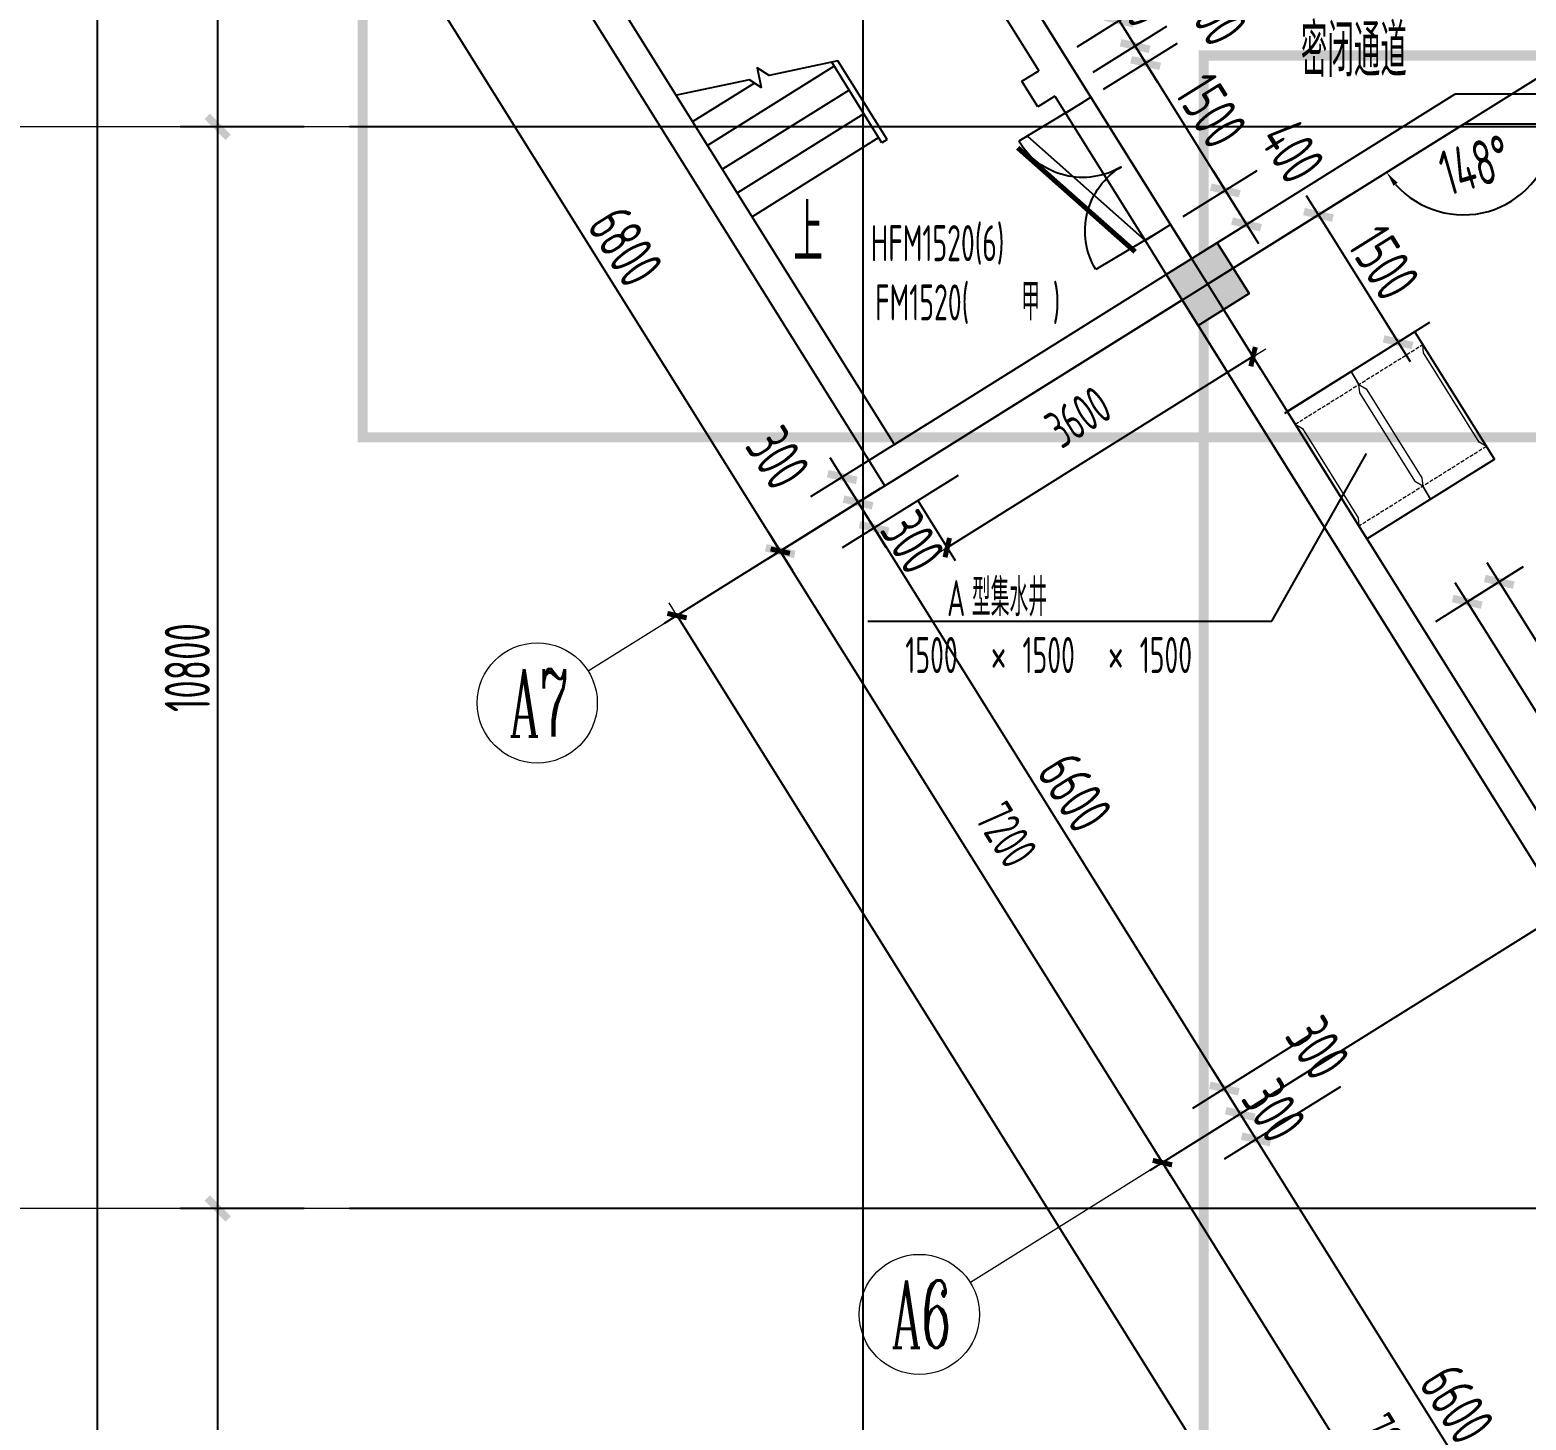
# Model space of a CAD drawing. Extents: x 1596194 to 1987057, y -212608 to 63160.
# Drawn here: x 1635195 to 1650132, y -27804 to -13922 of the extents above; entities that cross this region are included whole.
import ezdxf
from ezdxf.enums import TextEntityAlignment as Align

# ---------------------------------------------------------------- set-up
doc = ezdxf.new("R2010")
doc.units = 0
doc.header["$LTSCALE"] = 100
doc.header["$MEASUREMENT"] = 0
doc.linetypes.add('DASH', pattern=[0.35, 0.25, -0.1])
doc.layers.get('0').update_dxf_attribs({"linetype": 'CONTINUOUS'})
doc.layers.get('DEFPOINTS').update_dxf_attribs({"linetype": 'CONTINUOUS'})
doc.layers.add('AXIS', color=3, linetype='CONTINUOUS', lineweight=9)
for name, color, linetype in [('COLUMN', 1, 'CONTINUOUS'), ('DOTE', 251, 'CONTINUOUS'), ('PUB_DIM', 3, 'CONTINUOUS'), ('PUB_TEXT', 30, 'CONTINUOUS'), ('SOLID_HATCH', 40, 'CONTINUOUS'), ('STAIR', 5, 'CONTINUOUS'), ('WALL', 2, 'CONTINUOUS'), ('WINDOW', 4, 'CONTINUOUS'), ('图层2', 251, 'CONTINUOUS')]:
    doc.layers.add(name, color=color, linetype=linetype)
doc.styles.add('COMPLEX', font='COMPLEX.shx')
doc.styles.add('DIM_FONT', font='SYSZ.shx', dxfattribs={"width": 0.7, "bigfont": 'SYFS.shx'})
doc.dimstyles.new('ANGL150', dxfattribs={"dimscale": 1.5, "dimtxt": 300, "dimasz": 100, "dimexe": 250, "dimexo": 300, "dimgap": 150, "dimtad": 1, "dimdec": 0, "dimzin": 0, "dimdsep": 46, "dimtxsty": 'DIM_FONT', "dimcen": 0.09, "dimclrt": 7, "dimazin": 2, "dimtfac": 1, "dimtdec": 0, "dimtix": 1, "dimtmove": 2, "dimatfit": 3, "dimfxl": 0, "dimtolj": 1, "dimtzin": 0, "dimarcsym": 0})
doc.dimstyles.new('DIMN-200', dxfattribs={"dimtxt": 300, "dimasz": 1, "dimexe": 250, "dimexo": 0, "dimgap": 150, "dimtad": 1, "dimdec": 0, "dimdsep": 46, "dimtxsty": 'DIM_FONT', "dimblk": '_DIMX', "dimcen": 2.5, "dimclrd": 3, "dimclre": 3, "dimclrt": 7, "dimadec": 0, "dimazin": 0, "dimtfac": 1, "dimtdec": 0, "dimtix": 1, "dimtmove": 2, "dimatfit": 3, "dimldrblk": '_DIMX', "dimfxl": 0, "dimtolj": 1, "dimtzin": 0, "dimarcsym": 0})
doc.dimstyles.new('DIMN150', dxfattribs={"dimscale": 1.5, "dimtxt": 300, "dimasz": 1, "dimexe": 250, "dimexo": 300, "dimgap": 30, "dimtad": 1, "dimdec": 0, "dimzin": 0, "dimdsep": 46, "dimtxsty": 'DIM_FONT', "dimblk": 'ARCHTICK', "dimcen": 0.09, "dimclrt": 7, "dimazin": 2, "dimtfac": 1, "dimtdec": 0, "dimtix": 1, "dimtmove": 2, "dimatfit": 3, "dimldrblk": 'DOT', "dimfxl": 0, "dimtolj": 1, "dimtzin": 0, "dimarcsym": 0})

# ---------------------------------------------------------------- blocks, each defined once
blk = doc.blocks.new('_archtick')
blk.add_line((-150, 0), (150, 0))
at = {"const_width": 50}
blk.add_lwpolyline([(-70, -70), (70, 70)], dxfattribs=at)
blk = doc.blocks.new('*D309')
at = {"layer": 'DEFPOINTS', "color": 0}
for p in [(1647341, -15864), (1646328, -16025), (1646540, -16365)]:
    blk.add_point(p, dxfattribs=at)
at = {"layer": 'PUB_DIM', "color": 0, "lineweight": -2}
for p, q in [((1646709, -15787), (1647447, -15326)), ((1647129, -15525), (1647341, -15864)), ((1646921, -16126), (1647659, -15665))]:
    blk.add_line(p, q, dxfattribs=at)
at = {"layer": 'PUB_DIM', "color": 0, "lineweight": -2, "xscale": 1.5, "yscale": 1.5, "zscale": 1.5}
for p, rotation in [((1647129, -15525), 122.0000000001196), ((1647341, -15864), 302.0000000001196)]:
    blk.add_blockref('_archtick', p, dxfattribs=dict(at, rotation=rotation))
at = {"layer": 'PUB_DIM', "color": 7, "insert": (1647798, -15132), "char_height": 450, "attachment_point": 5, "rotation": 302, "style": 'DIM_FONT'}
blk.add_mtext('\\A1;400', dxfattribs=at)
blk = doc.blocks.new('_Dot')
at = {"color": 0, "linetype": 'ByBlock', "lineweight": -2}
blk.add_line((-0.5, 0), (-1, 0), dxfattribs=at)
at = {"color": 0, "linetype": 'ByBlock', "const_width": 0.5}
blk.add_lwpolyline([(-0.25, 0, 1), (0.25, 0, 1)], format="xyb", close=True, dxfattribs=at)
blk = doc.blocks.new('*D310')
at = {"layer": 'DEFPOINTS', "color": 0}
for p in [(1645533, -14753), (1647129, -15525), (1646328, -16025)]:
    blk.add_point(p, dxfattribs=at)
at = {"layer": 'PUB_DIM', "color": 0, "lineweight": -2}
for p, q in [((1645914, -14515), (1646652, -14054)), ((1646334, -14253), (1647129, -15525)), ((1646709, -15787), (1647447, -15326))]:
    blk.add_line(p, q, dxfattribs=at)
at = {"layer": 'PUB_DIM', "color": 0, "lineweight": -2, "xscale": 1.5, "yscale": 1.5, "zscale": 1.5}
for p, rotation in [((1646334, -14253), 122.0000000001202), ((1647129, -15525), 302.0000000001202)]:
    blk.add_blockref('_archtick', p, dxfattribs=dict(at, rotation=rotation))
at = {"layer": 'PUB_DIM', "color": 7, "insert": (1646988, -14728), "char_height": 450, "attachment_point": 5, "rotation": 302, "style": 'DIM_FONT'}
blk.add_mtext('\\A1;1500', dxfattribs=at)
blk = doc.blocks.new('*D311')
at = {"layer": 'DEFPOINTS', "color": 0}
for p in [(1646334, -14253), (1645427, -14584), (1645533, -14753)]:
    blk.add_point(p, dxfattribs=at)
at = {"layer": 'PUB_DIM', "color": 0, "lineweight": -2}
for p, q in [((1645809, -14345), (1646546, -13884)), ((1645914, -14515), (1646652, -14054)), ((1646228, -14083), (1646334, -14253))]:
    blk.add_line(p, q, dxfattribs=at)
at = {"layer": 'PUB_DIM', "color": 0, "lineweight": -2, "xscale": 1.5, "yscale": 1.5, "zscale": 1.5}
for p, rotation in [((1646228, -14083), 122.000000000112), ((1646334, -14253), 302.000000000112)]:
    blk.add_blockref('_archtick', p, dxfattribs=dict(at, rotation=rotation))
at = {"layer": 'PUB_DIM', "color": 7, "insert": (1647032, -13769), "char_height": 450, "attachment_point": 5, "rotation": 302, "style": 'DIM_FONT'}
blk.add_mtext('\\A1;200', dxfattribs=at)
blk = doc.blocks.new('*D312')
at = {"layer": 'DEFPOINTS', "color": 0}
for p in [(1646228, -14083), (1645268, -14329), (1645427, -14584)]:
    blk.add_point(p, dxfattribs=at)
at = {"layer": 'PUB_DIM', "color": 0, "lineweight": -2}
for p, q in [((1645650, -14091), (1646388, -13630)), ((1645809, -14345), (1646546, -13884)), ((1646070, -13828), (1646228, -14083))]:
    blk.add_line(p, q, dxfattribs=at)
at = {"layer": 'PUB_DIM', "color": 0, "lineweight": -2, "xscale": 1.5, "yscale": 1.5, "zscale": 1.5}
for p, rotation in [((1646070, -13828), 122.0000000001169), ((1646228, -14083), 302.0000000001169)]:
    blk.add_blockref('_archtick', p, dxfattribs=dict(at, rotation=rotation))
at = {"layer": 'PUB_DIM', "color": 7, "insert": (1646263, -13578), "char_height": 450, "attachment_point": 5, "rotation": 302, "style": 'DIM_FONT'}
blk.add_mtext('\\A1;300', dxfattribs=at)
blk = doc.blocks.new('*D1429')
at = {"layer": 'DEFPOINTS', "color": 0}
for p in [(1649506, -14865), (1650610, -14865), (1648570, -15450), (1649370, -15758)]:
    blk.add_point(p, dxfattribs=at)
at = {"layer": 'PUB_DIM', "color": 0}
for p, q in [((1650160, -14865), (1650035, -14865)), ((1648952, -15211), (1649058, -15145))]:
    blk.add_line(p, q, dxfattribs=at)
blk.add_arc((1649506, -14865), 904, 221.5204, 350.4796, dxfattribs=at)
for points in [[(1650372, -15012), (1650422, -15016), (1650410, -14865)], [(1648809, -15479), (1648849, -15449), (1648740, -15344)]]:
    blk.add_solid(points, dxfattribs=at)
at = {"layer": 'PUB_DIM', "color": 7, "insert": (1649622, -15270), "char_height": 450, "attachment_point": 5, "rotation": 16, "style": 'DIM_FONT'}
blk.add_mtext('\\A1;148°', dxfattribs=at)
blk = doc.blocks.new('*D313')
at = {"layer": 'DEFPOINTS', "color": 0}
for p in [(1640127, -12707), (1643731, -18474), (1642686, -19127)]:
    blk.add_point(p, dxfattribs=at)
at = {"layer": 'PUB_DIM', "color": 0, "lineweight": -2}
for p, q in [((1639745, -12946), (1638764, -13559)), ((1639082, -13360), (1642686, -19127)), ((1643349, -18712), (1642368, -19325))]:
    blk.add_line(p, q, dxfattribs=at)
at = {"layer": 'PUB_DIM', "color": 0, "lineweight": -2, "xscale": 1.5, "yscale": 1.5, "zscale": 1.5}
for p, rotation in [((1639082, -13360), 121.9999999999985), ((1642686, -19127), 301.9999999999985)]:
    blk.add_blockref('_archtick', p, dxfattribs=dict(at, rotation=rotation))
at = {"layer": 'PUB_DIM', "color": 7, "insert": (1641140, -16083), "char_height": 450, "attachment_point": 5, "rotation": 302, "style": 'DIM_FONT'}
blk.add_mtext('\\A1;6800', dxfattribs=at)
blk = doc.blocks.new('*D386')
at = {"layer": 'DEFPOINTS', "color": 0}
for p in [(1644527, -17623), (1644686, -17877), (1643463, -18641)]:
    blk.add_point(p, dxfattribs=at)
at = {"layer": 'PUB_DIM', "color": 0, "lineweight": -2}
for p, q in [((1644145, -17861), (1642986, -18585)), ((1644304, -18115), (1643145, -18840)), ((1643304, -18387), (1643463, -18641))]:
    blk.add_line(p, q, dxfattribs=at)
at = {"layer": 'PUB_DIM', "color": 0, "lineweight": -2, "xscale": 1.5, "yscale": 1.5, "zscale": 1.5}
for p, rotation in [((1643304, -18387), 121.9999999999518), ((1643463, -18641), 301.9999999999518)]:
    blk.add_blockref('_archtick', p, dxfattribs=dict(at, rotation=rotation))
at = {"layer": 'PUB_DIM', "color": 7, "insert": (1642662, -18195), "char_height": 450, "attachment_point": 5, "rotation": 302, "style": 'DIM_FONT'}
blk.add_mtext('\\A1;300', dxfattribs=at)
blk = doc.blocks.new('*D387')
at = {"layer": 'DEFPOINTS', "color": 0}
for p in [(1644686, -17877), (1644845, -18131), (1643622, -18895)]:
    blk.add_point(p, dxfattribs=at)
at = {"layer": 'PUB_DIM', "color": 0, "lineweight": -2}
for p, q in [((1644304, -18115), (1643145, -18840)), ((1644463, -18370), (1643304, -19094)), ((1643463, -18641), (1643622, -18895))]:
    blk.add_line(p, q, dxfattribs=at)
at = {"layer": 'PUB_DIM', "color": 0, "lineweight": -2, "xscale": 1.5, "yscale": 1.5, "zscale": 1.5}
for p, rotation in [((1643463, -18641), 121.9999999999681), ((1643622, -18895), 301.9999999999681)]:
    blk.add_blockref('_archtick', p, dxfattribs=dict(at, rotation=rotation))
at = {"layer": 'PUB_DIM', "color": 7, "insert": (1644008, -19037), "char_height": 450, "attachment_point": 5, "rotation": 302, "style": 'DIM_FONT'}
blk.add_mtext('\\A1;300', dxfattribs=at)
blk = doc.blocks.new('*D388')
at = {"layer": 'DEFPOINTS', "color": 0}
for p in [(1644845, -18131), (1648342, -23729), (1647119, -24493)]:
    blk.add_point(p, dxfattribs=at)
at = {"layer": 'PUB_DIM', "color": 0, "lineweight": -2}
for p, q in [((1644463, -18370), (1643304, -19094)), ((1643622, -18895), (1647119, -24493)), ((1647960, -23967), (1646801, -24691))]:
    blk.add_line(p, q, dxfattribs=at)
at = {"layer": 'PUB_DIM', "color": 0, "lineweight": -2, "xscale": 1.5, "yscale": 1.5, "zscale": 1.5}
for p, rotation in [((1643622, -18895), 121.9999999999507), ((1647119, -24493), 301.9999999999507)]:
    blk.add_blockref('_archtick', p, dxfattribs=dict(at, rotation=rotation))
at = {"layer": 'PUB_DIM', "color": 7, "insert": (1645627, -21534), "char_height": 450, "attachment_point": 5, "rotation": 302, "style": 'DIM_FONT'}
blk.add_mtext('\\A1;6600', dxfattribs=at)
blk = doc.blocks.new('*D389')
at = {"layer": 'DEFPOINTS', "color": 0}
for p in [(1648342, -23729), (1648501, -23983), (1647278, -24747)]:
    blk.add_point(p, dxfattribs=at)
at = {"layer": 'PUB_DIM', "color": 0, "lineweight": -2}
for p, q in [((1647960, -23967), (1646801, -24691)), ((1648119, -24221), (1646960, -24946)), ((1647119, -24493), (1647278, -24747))]:
    blk.add_line(p, q, dxfattribs=at)
at = {"layer": 'PUB_DIM', "color": 0, "lineweight": -2, "xscale": 1.5, "yscale": 1.5, "zscale": 1.5}
for p, rotation in [((1647119, -24493), 121.9999999999585), ((1647278, -24747), 301.9999999999585)]:
    blk.add_blockref('_archtick', p, dxfattribs=dict(at, rotation=rotation))
at = {"layer": 'PUB_DIM', "color": 7, "insert": (1648051, -24087), "char_height": 450, "attachment_point": 5, "rotation": 302, "style": 'DIM_FONT'}
blk.add_mtext('\\A1;300', dxfattribs=at)
blk = doc.blocks.new('*D390')
at = {"layer": 'DEFPOINTS', "color": 0}
for p in [(1648501, -23983), (1648660, -24237), (1647437, -25001)]:
    blk.add_point(p, dxfattribs=at)
at = {"layer": 'PUB_DIM', "color": 0, "lineweight": -2}
for p, q in [((1648119, -24221), (1646960, -24946)), ((1648278, -24476), (1647119, -25200)), ((1647278, -24747), (1647278, -24746)), ((1647278, -24747), (1647437, -25001)), ((1647437, -25001), (1647438, -25003))]:
    blk.add_line(p, q, dxfattribs=at)
at = {"layer": 'PUB_DIM', "color": 0, "lineweight": -2, "xscale": 1.5, "yscale": 1.5, "zscale": 1.5}
for p, rotation in [((1647278, -24747), 301.9999999999585), ((1647437, -25001), 121.9999999999585)]:
    blk.add_blockref('_archtick', p, dxfattribs=dict(at, rotation=rotation))
at = {"layer": 'PUB_DIM', "color": 7, "insert": (1647614, -24714), "char_height": 450, "attachment_point": 5, "rotation": 302, "style": 'DIM_FONT'}
blk.add_mtext('\\A1;300', dxfattribs=at)
blk = doc.blocks.new('*D391')
at = {"layer": 'DEFPOINTS', "color": 0}
for p in [(1648660, -24237), (1652157, -29834), (1650935, -30599)]:
    blk.add_point(p, dxfattribs=at)
at = {"layer": 'PUB_DIM', "color": 0, "lineweight": -2}
for p, q in [((1648278, -24476), (1647119, -25200)), ((1647437, -25001), (1650935, -30599)), ((1651776, -30073), (1650617, -30797))]:
    blk.add_line(p, q, dxfattribs=at)
at = {"layer": 'PUB_DIM', "color": 0, "lineweight": -2, "xscale": 1.5, "yscale": 1.5, "zscale": 1.5}
for p, rotation in [((1647437, -25001), 121.9999999999521), ((1650935, -30599), 301.999999999952)]:
    blk.add_blockref('_archtick', p, dxfattribs=dict(at, rotation=rotation))
at = {"layer": 'PUB_DIM', "color": 7, "insert": (1649442, -27640), "char_height": 450, "attachment_point": 5, "rotation": 302, "style": 'DIM_FONT'}
blk.add_mtext('\\A1;6600', dxfattribs=at)
blk = doc.blocks.new('*D780')
at = {"layer": 'DEFPOINTS', "color": 0}
for p in [(1650482, -19047), (1652867, -22863), (1652248, -23249)]:
    blk.add_point(p, dxfattribs=at)
at = {"layer": 'PUB_DIM', "color": 0, "lineweight": -2}
for p, q in [((1650101, -19285), (1649546, -19632)), ((1649864, -19433), (1650738, -20833)), ((1652248, -23249), (1651374, -21850)), ((1652485, -23101), (1651930, -23448))]:
    blk.add_line(p, q, dxfattribs=at)
at = {"layer": 'PUB_DIM', "color": 0, "lineweight": -2, "xscale": 1.5, "yscale": 1.5, "zscale": 1.5}
for p, rotation in [((1649864, -19433), 122.0000000000113), ((1652248, -23249), 302.0000000000113)]:
    blk.add_blockref('_archtick', p, dxfattribs=dict(at, rotation=rotation))
at = {"layer": 'PUB_DIM', "color": 7, "insert": (1651301, -21188), "char_height": 450, "attachment_point": 5, "rotation": 302, "style": 'DIM_FONT'}
blk.add_mtext('\\A1;4500', dxfattribs=at)
blk = doc.blocks.new('*D781')
at = {"layer": 'DEFPOINTS', "color": 0}
for p in [(1650461, -19060), (1664492, -41515), (1663575, -42088)]:
    blk.add_point(p, dxfattribs=at)
at = {"layer": 'PUB_DIM', "color": 0, "lineweight": -2}
for p, q in [((1650079, -19298), (1649226, -19832)), ((1649544, -19633), (1663575, -42088)), ((1664110, -41753), (1663257, -42286))]:
    blk.add_line(p, q, dxfattribs=at)
at = {"layer": 'PUB_DIM', "color": 0, "lineweight": -2, "xscale": 1.5, "yscale": 1.5, "zscale": 1.5}
for p, rotation in [((1649544, -19633), 122.0000000000058), ((1663575, -42088), 302.0000000000059)]:
    blk.add_blockref('_archtick', p, dxfattribs=dict(at, rotation=rotation))
at = {"layer": 'PUB_DIM', "color": 7, "insert": (1656816, -30700), "char_height": 450, "attachment_point": 5, "rotation": 302, "style": 'DIM_FONT'}
blk.add_mtext('\\A1;26478', dxfattribs=at)
blk = doc.blocks.new('*D821')
at = {"layer": 'DEFPOINTS', "color": 0}
for p in [(1646545, -16715), (1648854, -17041), (1647340, -17987)]:
    blk.add_point(p, dxfattribs=at)
at = {"layer": 'PUB_DIM', "color": 0, "lineweight": -2}
for p, q in [((1646927, -16476), (1648377, -15570)), ((1648059, -15769), (1648854, -17041)), ((1647722, -17749), (1649172, -16842))]:
    blk.add_line(p, q, dxfattribs=at)
at = {"layer": 'PUB_DIM', "color": 0, "lineweight": -2, "xscale": 1.5, "yscale": 1.5, "zscale": 1.5}
for p, rotation in [((1648059, -15769), 122.0021972447858), ((1648854, -17041), 302.0021972447858)]:
    blk.add_blockref('_archtick', p, dxfattribs=dict(at, rotation=rotation))
at = {"layer": 'PUB_DIM', "color": 7, "insert": (1648712, -16245), "char_height": 450, "attachment_point": 5, "rotation": 302.0022, "style": 'DIM_FONT'}
blk.add_mtext('\\A1;1500', dxfattribs=at)
blk = doc.blocks.new('*D1374')
at = {"layer": 'AXIS', "color": 0, "lineweight": -2}
for p, q in [((1637934, -25690), (1636694, -25690)), ((1637069, -32290), (1637069, -25690)), ((1637934, -32290), (1636694, -32290))]:
    blk.add_line(p, q, dxfattribs=at)
at = {"layer": 'DEFPOINTS', "color": 0}
for p in [(1637069, -25690), (1638384, -25690), (1638384, -32290)]:
    blk.add_point(p, dxfattribs=at)
at = {"layer": 'AXIS', "color": 0, "lineweight": -2, "xscale": 1.5, "yscale": 1.5, "zscale": 1.5}
for p, rotation in [((1637069, -25690), 90), ((1637069, -32290), 270)]:
    blk.add_blockref('_archtick', p, dxfattribs=dict(at, rotation=rotation))
at = {"layer": 'AXIS', "color": 7, "insert": (1636766, -28990), "char_height": 450, "attachment_point": 5, "rotation": 90, "style": 'DIM_FONT'}
blk.add_mtext('\\A1;6600', dxfattribs=at)
blk = doc.blocks.new('*D1375')
at = {"layer": 'AXIS', "color": 0, "lineweight": -2}
for p, q in [((1637934, -14890), (1636694, -14890)), ((1637069, -25690), (1637069, -14890)), ((1637934, -25690), (1636694, -25690))]:
    blk.add_line(p, q, dxfattribs=at)
at = {"layer": 'DEFPOINTS', "color": 0}
for p in [(1637069, -14890), (1638384, -14890), (1638384, -25690)]:
    blk.add_point(p, dxfattribs=at)
at = {"layer": 'AXIS', "color": 0, "lineweight": -2, "xscale": 1.5, "yscale": 1.5, "zscale": 1.5}
for p, rotation in [((1637069, -14890), 90), ((1637069, -25690), 270)]:
    blk.add_blockref('_archtick', p, dxfattribs=dict(at, rotation=rotation))
at = {"layer": 'AXIS', "color": 7, "insert": (1636766, -20290), "char_height": 450, "attachment_point": 5, "rotation": 90, "style": 'DIM_FONT'}
blk.add_mtext('\\A1;10800', dxfattribs=at)
blk = doc.blocks.new('*D1376')
at = {"layer": 'AXIS', "color": 0, "lineweight": -2}
for p, q in [((1637934, -4090), (1636694, -4090)), ((1637069, -14890), (1637069, -4090)), ((1637934, -14890), (1636694, -14890))]:
    blk.add_line(p, q, dxfattribs=at)
at = {"layer": 'DEFPOINTS', "color": 0}
for p in [(1637069, -4090), (1638384, -4090), (1638384, -14890)]:
    blk.add_point(p, dxfattribs=at)
at = {"layer": 'AXIS', "color": 0, "lineweight": -2, "xscale": 1.5, "yscale": 1.5, "zscale": 1.5}
for p, rotation in [((1637069, -4090), 90), ((1637069, -14890), 270)]:
    blk.add_blockref('_archtick', p, dxfattribs=dict(at, rotation=rotation))
at = {"layer": 'AXIS', "color": 7, "insert": (1636766, -9490), "char_height": 450, "attachment_point": 5, "rotation": 90, "style": 'DIM_FONT'}
blk.add_mtext('\\A1;10800', dxfattribs=at)
blk = doc.blocks.new('*D1381')
at = {"layer": 'AXIS', "color": 0, "lineweight": -2}
for p, q in [((1637934, 31310), (1635494, 31310)), ((1635869, -32290), (1635869, 31310)), ((1637934, -32290), (1635494, -32290))]:
    blk.add_line(p, q, dxfattribs=at)
at = {"layer": 'DEFPOINTS', "color": 0}
for p in [(1635869, 31310), (1638384, 31310), (1638384, -32290)]:
    blk.add_point(p, dxfattribs=at)
at = {"layer": 'AXIS', "color": 0, "lineweight": -2, "xscale": 1.5, "yscale": 1.5, "zscale": 1.5}
for p, rotation in [((1635869, 31310), 90), ((1635869, -32290), 270)]:
    blk.add_blockref('_archtick', p, dxfattribs=dict(at, rotation=rotation))
at = {"layer": 'AXIS', "color": 7, "insert": (1635566, -490), "char_height": 450, "attachment_point": 5, "rotation": 90, "style": 'DIM_FONT'}
blk.add_mtext('\\A1;63600', dxfattribs=at)
blk = doc.blocks.new('A$C48F76036')
at = {"layer": 'AXIS', "color": 6, "linetype": 'DASH'}
for p, q in [((0, 900), (1000, 900)), ((1000, 100), (0, 100))]:
    blk.add_line(p, q, dxfattribs=at)
at = {"layer": 'AXIS', "color": 6}
for points in [[(500, 0), (500, 100), (475, 150), (475, 850), (500, 900), (500, 1000), (0, 1000), (0, 900), (25, 850), (25, 150), (0, 100), (0, 0), (500, 0)], [(1000, 0), (1000, 100), (975, 150), (975, 850), (1000, 900), (1000, 1000), (500, 1000), (500, 900), (525, 850), (525, 150), (500, 100), (500, 0), (1000, 0)]]:
    blk.add_lwpolyline(points, close=True, dxfattribs=at)
at = {"layer": 'WINDOW'}
blk.add_lwpolyline([(0, 0), (1000, 0), (1000, 1000), (0, 1000)], close=True, dxfattribs=at)
blk = doc.blocks.new('_DIMX')
blk.add_line((-150, 0), (150, 0))
at = {"const_width": 50}
blk.add_lwpolyline([(-70, -70), (70, 70)], dxfattribs=at)
blk = doc.blocks.new('*D216')
at = {"layer": 'AXIS', "color": 3, "lineweight": -2}
for p, q in [((1643684, -18503), (1641527, -19851)), ((1641655, -19772), (1656916, -44194)), ((1658946, -42927), (1656789, -44274))]:
    blk.add_line(p, q, dxfattribs=at)
at = {"layer": 'DEFPOINTS', "color": 0}
for p in [(1643684, -18503), (1658946, -42927), (1656916, -44195)]:
    blk.add_point(p, dxfattribs=at)
at = {"layer": 'AXIS', "color": 3, "lineweight": -2}
for p, rotation in [((1641655, -19771), 121.9999999999996), ((1656916, -44195), 301.9999999999996)]:
    blk.add_blockref('_DIMX', p, dxfattribs=dict(at, rotation=rotation))
at = {"layer": 'AXIS', "color": 7, "insert": (1649637, -31763), "char_height": 375, "attachment_point": 5, "rotation": 302, "style": 'DIM_FONT'}
blk.add_mtext('\\A1;28800', dxfattribs=at)
blk = doc.blocks.new('*D15')
at = {"layer": 'DEFPOINTS', "color": 0}
for p in [(1647631, -24527), (1651446, -30633), (1650317, -31339)]:
    blk.add_point(p, dxfattribs=at)
at = {"layer": 'PUB_DIM', "color": 3, "lineweight": -2}
for p, q in [((1647631, -24527), (1646374, -25312)), ((1646502, -25233), (1650316, -31338)), ((1651446, -30633), (1650189, -31418))]:
    blk.add_line(p, q, dxfattribs=at)
for p, rotation in [((1646501, -25233), 121.9999999999989), ((1650317, -31339), 301.9999999999989)]:
    blk.add_blockref('_DIMX', p, dxfattribs=dict(at, rotation=rotation))
at = {"layer": 'PUB_DIM', "color": 7, "insert": (1648760, -28066), "char_height": 375, "attachment_point": 5, "rotation": 302, "style": 'DIM_FONT'}
blk.add_mtext('\\A1;7200', dxfattribs=at)
blk = doc.blocks.new('*D26')
at = {"layer": 'AXIS', "color": 3, "lineweight": -2}
for p, q in [((1647112, -16715), (1647485, -17312)), ((1647405, -17185), (1644354, -19092)), ((1644059, -18622), (1644432, -19219))]:
    blk.add_line(p, q, dxfattribs=at)
at = {"layer": 'DEFPOINTS', "color": 0}
for p in [(1647112, -16715), (1644059, -18622), (1644353, -19092)]:
    blk.add_point(p, dxfattribs=at)
at = {"layer": 'AXIS', "color": 3, "lineweight": -2}
for p, rotation in [((1647406, -17185), 32.00000000000428), ((1644353, -19092), 212.0000000000043)]:
    blk.add_blockref('_DIMX', p, dxfattribs=dict(at, rotation=rotation))
at = {"layer": 'AXIS', "color": 7, "insert": (1645660, -17787), "char_height": 375, "attachment_point": 5, "rotation": 32, "style": 'DIM_FONT'}
blk.add_mtext('\\A1;3600', dxfattribs=at)
blk = doc.blocks.new('_fzh')
for p, q in [((-0.5, 0.5), (-0.5, -0.5)), ((0.5, 0.5), (-0.5, 0.5)), ((0.5, -0.5), (0.5, 0.5)), ((-0.5, -0.5), (0.5, -0.5))]:
    blk.add_line(p, q)
at = {"layer": 'SOLID_HATCH'}
blk.add_solid([(0.5, 0.5), (0.5, -0.5), (-0.5, 0.5), (-0.5, -0.5)], dxfattribs=at)
blk = doc.blocks.new('M_A3PTU')
for p, q in [((-0.5, 0), (-0.4985, -0.4982)), ((0.5, 0), (0.4985, -0.4982))]:
    blk.add_line(p, q)
for centre, start, end in [((-0.4975, -0.0007), 269.88501, 0.07634), ((0.4975, -0.0007), 179.92366, 270.11499)]:
    blk.add_arc(centre, 0.4975, start, end)
blk = doc.blocks.new('*D14')
at = {"layer": 'DEFPOINTS', "color": 0}
for p in [(1643815, -18421), (1642686, -19127), (1647631, -24527)]:
    blk.add_point(p, dxfattribs=at)
at = {"layer": 'PUB_DIM', "color": 3, "lineweight": -2}
for p, q in [((1643815, -18421), (1642559, -19206)), ((1646501, -25232), (1642686, -19127)), ((1647631, -24527), (1646374, -25312))]:
    blk.add_line(p, q, dxfattribs=at)
for p, rotation in [((1642686, -19127), 121.9999999999993), ((1646501, -25233), 301.9999999999993)]:
    blk.add_blockref('_DIMX', p, dxfattribs=dict(at, rotation=rotation))
at = {"layer": 'PUB_DIM', "color": 7, "insert": (1644945, -21960), "char_height": 375, "attachment_point": 5, "rotation": 302, "style": 'DIM_FONT'}
blk.add_mtext('\\A1;7200', dxfattribs=at)

msp = doc.modelspace()

# ---------------------------------------------------------------- hatches: boundary and pattern name
at = {"layer": 'COLUMN'}
msp.add_hatch(color=256, dxfattribs=at).paths.add_polyline_path([(1646539.722, -16364.698), (1646857.674, -16873.527), (1647366.503, -16555.576), (1647048.551, -16046.747)])
msp.add_hatch(color=256, dxfattribs=at).paths.add_polyline_path([(1646539.722, -16364.698), (1646857.674, -16873.527), (1647366.503, -16555.576), (1647048.551, -16046.747)])
msp.add_hatch(color=256, dxfattribs=at).paths.add_polyline_path([(1646539.722, -16364.698), (1646857.674, -16873.527), (1647366.503, -16555.576), (1647048.551, -16046.747)])

# ---------------------------------------------------------------- linework, layer by layer
at = {"layer": 'AXIS'}
for p, q in [((1638383.856, -14889.869), (1634868.325, -14889.869)), ((1646312.65, -16860.34), (1643730.528, -18473.828)), ((1643815.335, -18420.838), (1640768.206, -20324.895)), ((1650128.068, -22966.286), (1647080.94, -24870.343)), ((1647630.753, -24526.785), (1644583.625, -26430.842)), ((1638383.856, -25689.869), (1634868.325, -25689.869))]:
    msp.add_line(p, q, dxfattribs=at)
for centre in [(1640259.377, -20642.847), (1644074.796, -26748.793)]:
    msp.add_circle(centre, 600, dxfattribs=at)
at = {"layer": 'COLUMN'}
msp.add_lwpolyline([(1647048.551, -16046.747), (1647366.503, -16555.576), (1646857.674, -16873.527), (1646539.722, -16364.698)], close=True, dxfattribs=at)
msp.add_lwpolyline([(1647048.551, -16046.747), (1647366.503, -16555.576), (1646857.674, -16873.527), (1646539.722, -16364.698)], close=True, dxfattribs=at)
msp.add_lwpolyline([(1647048.551, -16046.747), (1647366.503, -16555.576), (1646857.674, -16873.527), (1646539.722, -16364.698)], close=True, dxfattribs=at)
at = {"layer": 'DOTE'}
for p, q in [((1643510.206, 50334.236), (1643510.206, -36126.938)), ((1641494.944, -7725.242), (1663243.889, -42530.829)), ((1643815.335, -18420.838), (1650541.159, -14218.077)), ((1799629.617, -14889.869), (1638383.856, -14889.869)), ((1647630.753, -24526.785), (1661030.206, -16153.877)), ((1799629.617, -25689.869), (1638383.856, -25689.869))]:
    msp.add_line(p, q, dxfattribs=at)
at = {"layer": 'PUB_TEXT'}
for p, q in [((1647594.853, -19827.503), (1648537.842, -18150.668)), ((1643559.307, -19827.503), (1647594.853, -19827.503))]:
    msp.add_line(p, q, dxfattribs=at)
at = {"layer": 'STAIR'}
for p, q in [((1643224.244, -14285.731), (1641960.653, -15075.311)), ((1643701.172, -15048.974), (1643199.243, -14245.72)), ((1643752.054, -15017.179), (1643261.698, -14232.445)), ((1642428.272, -14452.94), (1641812.275, -14837.857)), ((1643372.622, -14523.185), (1642109.03, -15312.764)), ((1643520.999, -14760.638), (1642257.407, -15550.218)), ((1643669.376, -14998.091), (1642405.785, -15787.671)), ((1643752.054, -15017.179), (1643701.172, -15048.974))]:
    msp.add_line(p, q, dxfattribs=at)
msp.add_lwpolyline([(1643261.698, -14232.445), (1642573.616, -14378.701), (1642455.01, -14301.678), (1642496.592, -14497.307), (1642377.987, -14420.284), (1641648.268, -14575.39)], dxfattribs=at)
msp.add_lwpolyline([(1642583.673, -14572.124, 0, 60, 0), (1642716.153, -14784.136, 0, 0, 0), (1643212.463, -15578.397, 0, 0, 0)], format="xyseb", dxfattribs=at)
at = {"layer": 'WALL'}
for p, q in [((1643254.223, -11106.8), (1645267.916, -14329.383)), ((1643730.53, -18473.83), (1640127.079, -12707.103)), ((1643825.968, -18060.44), (1640540.469, -12802.542)), ((1645314.472, -13837.763), (1645787.29, -14594.431)), ((1645098.306, -14435.367), (1645267.916, -14329.383)), ((1645257.282, -14689.781), (1645098.306, -14435.367)), ((1645426.892, -14583.797), (1645257.282, -14689.781)), ((1645426.892, -14583.797), (1645532.876, -14753.407)), ((1645532.876, -14753.407), (1645787.29, -14594.431)), ((1647048.62, -16046.857), (1649421.519, -14564.869)), ((1652705.206, -14564.869), (1649421.519, -14564.869)), ((1647207.527, -16301.161), (1649466.067, -14889.869)), ((1647207.596, -16301.272), (1649507.505, -14864.869)), ((1652705.206, -14864.869), (1649507.505, -14864.869)), ((1646327.755, -16025.479), (1646582.169, -15866.503)), ((1646582.169, -15866.503), (1646794.137, -16205.723)), ((1646327.755, -16025.479), (1646539.722, -16364.698)), ((1643825.968, -18060.44), (1646539.722, -16364.698)), ((1646539.722, -16364.698), (1658888.54, -36126.938)), ((1643730.53, -18473.83), (1646698.698, -16619.113)), ((1643984.944, -18314.854), (1646698.698, -16619.113)), ((1646698.698, -16619.113), (1661960.372, -41042.896)), ((1647112.088, -16714.551), (1650609.555, -22311.669))]:
    msp.add_line(p, q, dxfattribs=at)
at = {"layer": 'WINDOW'}
for p, q in [((1645787.29, -14594.431), (1646582.169, -15866.503)), ((1645532.876, -14753.407), (1646327.755, -16025.479)), ((1646327.755, -16025.479), (1645155.804, -14986.589))]:
    msp.add_line(p, q, dxfattribs=at)
at = {"layer": 'WINDOW', "const_width": 50}
msp.add_lwpolyline([(1646228.252, -16137.726), (1645056.301, -15098.836)], dxfattribs=at)
at = {"layer": '图层2', "linetype": 'DASH', "ltscale": 10, "const_width": 100}
for points in [[(1638517.152, 355.056), (1657580.774, 355.056), (1657580.774, -17990.465), (1638517.152, -17990.465)], [(1646913.56, -14177.71), (1668124.452, -14177.71), (1668124.452, -38560.415), (1646913.56, -38560.415)]]:
    msp.add_lwpolyline(points, close=True, dxfattribs=at)

# ---------------------------------------------------------------- block references
at = {"layer": 'AXIS', "xscale": 1.500000000089844, "yscale": 1.500000000070941, "zscale": 1.5, "rotation": 31.99944781083721}
msp.add_blockref('A$C48F76036', (1648542.858, -19004.289), dxfattribs=at)
at = {"layer": 'COLUMN', "xscale": 600, "yscale": 600, "zscale": 600, "rotation": 32.00000000000104}
msp.add_blockref('_fzh', (1646953.113, -16460.137), dxfattribs=at)
at = {"layer": 'WINDOW', "xscale": -1500, "yscale": 1500, "zscale": 1500, "rotation": 300.9736000832094}
msp.add_blockref('M_A3PTU', (1646091.639, -15288.495), dxfattribs=at)

# ---------------------------------------------------------------- texts
at = {"layer": 'AXIS', "style": 'COMPLEX', "width": 1.339286}
for tag, p, p2 in [('A7', (1639979.82, -20977.347), (1640579.82, -20977.347)), ('A6', (1643795.238, -27083.293), (1644395.238, -27083.293))]:
    msp.add_attdef(tag, text='2', height=672, dxfattribs=at).set_placement(p, p2, align=Align.FIT)
at = {"layer": 'PUB_TEXT', "style": 'DIM_FONT'}
for s, height, width, p in [('密闭通道', 525, 0.7, (1647883.089, -14391.378)), ('上', 578.74, 0.7, (1642817.573, -16239.518)), ('HFM1520(6)', 360, 0.65625, (1643589.86, -16231.438)), ('FM1520(', 360, 0.65625, (1643632.972, -16823.471)), (')', 360, 0.65625, (1645406.722, -16823.471)), ('甲', 372.047, 0.7, (1645091.722, -16823.471)), ('A', 360, 0.65625, (1644351.781, -19776.076)), ('型集水井', 372.0472, 0.7, (1644599.281, -19776.076)), ('1500', 360, 0.65625, (1643934.06, -20344.548)), ('1500', 360, 0.65625, (1645104.06, -20344.548)), ('1500', 360, 0.65625, (1646274.06, -20344.548)), ('×', 372.047, 0.7, (1644789.06, -20344.548)), ('×', 372.047, 0.7, (1645959.06, -20344.548))]:
    msp.add_text(s, height=height, dxfattribs=dict(at, width=width)).set_placement(p)

# ---------------------------------------------------------------- dimensions: what is measured, and where the dimension line sits
at = {"layer": 'AXIS'}
for p1, p2, distance, picture, middle in [((1638383.856, -32289.869), (1638383.856, 31310.131), 2515.307, '*D1381', (1635566.406, -489.869)), ((1638383.856, -14889.869), (1638383.856, -4089.869), 1315.307, '*D1376', (1636766.406, -9489.869)), ((1638383.856, -25689.869), (1638383.856, -14889.869), 1315.307, '*D1375', (1636766.406, -20289.869)), ((1638383.856, -32289.869), (1638383.856, -25689.869), 1315.307, '*D1374', (1636766.406, -28989.869))]:
    dim = msp.add_aligned_dim(p1=p1, p2=p2, distance=distance, dimstyle='DIMN150', dxfattribs=at)
    dim.commit()
    dim.dimension.update_dxf_attribs({"geometry": picture, "text_midpoint": middle})
for p1, p2, distance, picture, middle in [((1647112.088, -16714.551), (1644059.115, -18622.261), 554.178, '*D26', (1645659.733, -17787.041)), ((1643684.032, -18502.882), (1658945.706, -42926.668), -2393.108, '*D216', (1649636.733, -31763.391))]:
    dim = msp.add_aligned_dim(p1=p1, p2=p2, distance=distance, dimstyle='DIMN-200', override={"dimtxt": 375, "dimexe": 150, "dimgap": 200, "dimzin": 0, "dimblk1": '_DIMX', "dimblk2": '_DIMX', "dimsah": 1, "dimcen": 200}, dxfattribs=at)
    dim.commit()
    dim.dimension.update_dxf_attribs({"geometry": picture, "text_midpoint": middle})
at = {"layer": 'PUB_DIM'}
for p1, p2, distance, picture, middle in [((1640127.079, -12707.103), (1643730.53, -18473.83), -1231.902, '*D313', (1641140.324, -16083.164)), ((1645532.876, -14753.407), (1646327.755, -16025.479), 945.216, '*D310', (1646988.135, -14728.444)), ((1646545.271, -16714.942), (1647340.217, -17987.015), 1784.715, '*D821', (1648712.457, -16245.045)), ((1644844.599, -18131.436), (1648342.066, -23728.553), -1441.798, '*D388', (1645626.85, -21533.92)), ((1650460.89, -19060.013), (1664492.092, -41514.63), -1081.175, '*D781', (1656815.835, -30700.146)), ((1648501.042, -23982.968), (1648660.018, -24237.382), -1441.798, '*D390', (1647614.047, -24714.1)), ((1648660.018, -24237.382), (1652157.485, -29834.5), -1441.798, '*D391', (1649442.269, -27639.866))]:
    dim = msp.add_aligned_dim(p1=p1, p2=p2, distance=distance, dimstyle='DIMN150', dxfattribs=at)
    dim.commit()
    dim.dimension.update_dxf_attribs({"geometry": picture, "text_midpoint": middle})
for base, p1, p2, picture, middle in [((1646228.48, -14082.909), (1645267.916, -14329.383), (1645426.892, -14583.797), '*D312', (1646262.787, -13577.655)), ((1646334.464, -14252.519), (1645426.892, -14583.797), (1645532.876, -14753.407), '*D311', (1647032.465, -13769.263)), ((1647341.311, -15863.81), (1646327.755, -16025.479), (1646539.722, -16364.698), '*D309', (1647797.873, -15132.174)), ((1643462.909, -18641.058), (1644526.648, -17622.607), (1644685.623, -17877.022), '*D386', (1642662.111, -18195.162)), ((1643621.885, -18895.473), (1644685.623, -17877.022), (1644844.599, -18131.436), '*D387', (1644008.001, -19036.661)), ((1652248.187, -23249.488), (1650482.46, -19046.534), (1652867.097, -22862.751), '*D780', (1651300.626, -21188.439)), ((1647278.328, -24747.005), (1648342.066, -23728.553), (1648501.042, -23982.968), '*D389', (1648051.128, -24087.228))]:
    dim = msp.add_linear_dim(base=base, p1=p1, p2=p2, angle=302, dimstyle='DIMN150', dxfattribs=at)
    dim.commit()
    dim.dimension.update_dxf_attribs({"geometry": picture, "text_midpoint": middle, "dimtype": 129})
dim = msp.add_angular_dim_3p(base=(1649369.891, -15758.319), center=(1649506.076, -14864.869), p1=(1648570.026, -15449.777), p2=(1650609.846, -14864.869), dimstyle='ANGL150', override={"dimdec": 2, "dimazin": 0}, dxfattribs=at)
dim.commit()
dim.dimension.update_dxf_attribs({"geometry": '*D1429', "text_midpoint": (1649622.292, -15270.162)})
for p2, distance, picture, middle in [((1643815.335, -18420.838), 1331.902, '*D14', (1644944.861, -21960.074)), ((1651446.172, -30632.731), -1331.902, '*D15', (1648760.28, -28066.02))]:
    dim = msp.add_aligned_dim(p1=(1647630.753, -24526.785), p2=p2, distance=distance, dimstyle='DIMN-200', override={"dimtxt": 375, "dimexe": 150, "dimgap": 200, "dimzin": 0, "dimblk1": '_DIMX', "dimblk2": '_DIMX', "dimsah": 1, "dimcen": 200}, dxfattribs=at)
    dim.commit()
    dim.dimension.update_dxf_attribs({"geometry": picture, "text_midpoint": middle})

doc.saveas('drawing.dxf')
